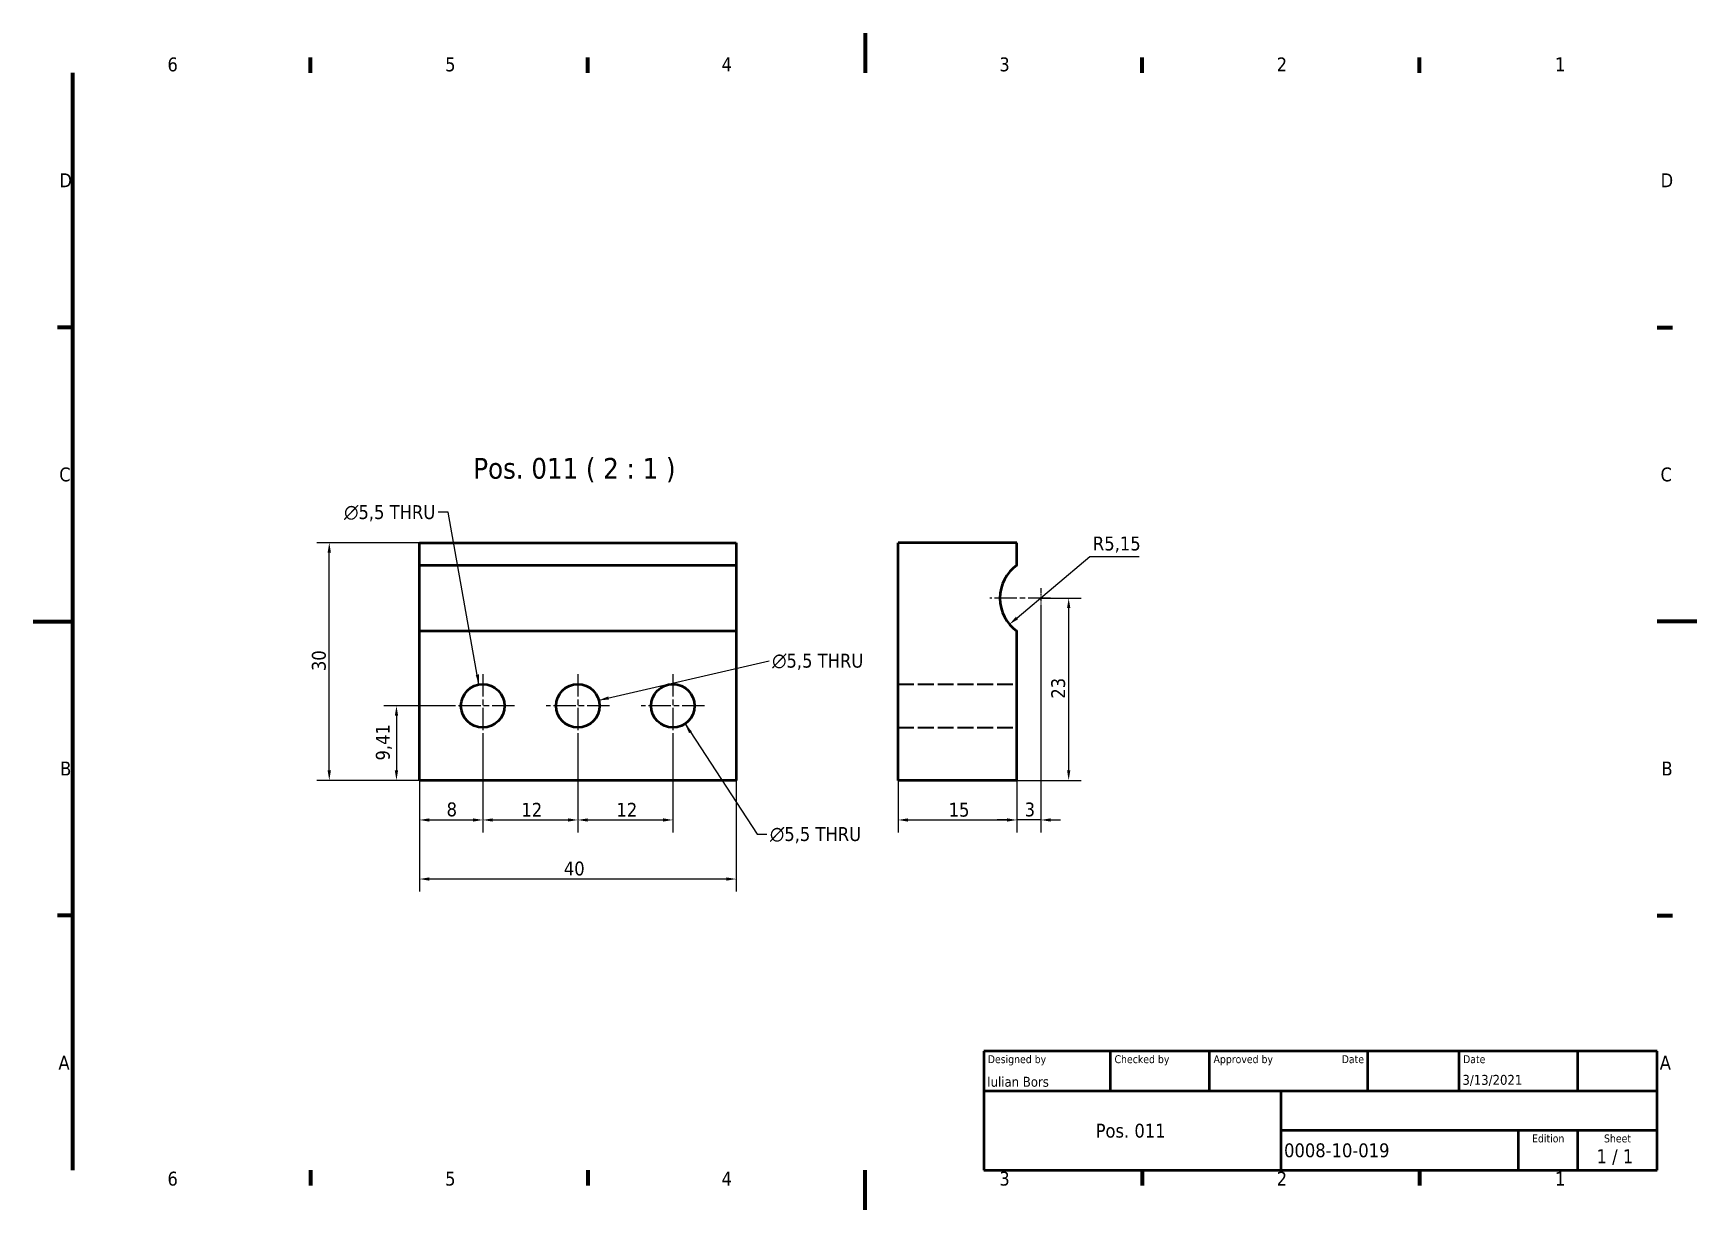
# Model space of a CAD drawing. Header units: millimetres. Extents: x 0 to 210, y 0 to 149.
import ezdxf
from ezdxf.enums import TextEntityAlignment as Align

# ---------------------------------------------------------------- set-up
doc = ezdxf.new("R2010")
doc.units = ezdxf.units.MM
doc.header["$LTSCALE"] = 0.5
doc.linetypes.add('CHAIN', pattern=[0.3543, 0.2362, -0.0295, 0.0591, -0.0295])
doc.linetypes.add('DASHED', pattern=[0.2068, 0.1655, -0.0413])
for name, color, linetype, lineweight in [('Border (ISO)', 7, 'Continuous', 70), ('Center Mark (ISO)', 7, 'Continuous', 25), ('Dimension (ISO)', 7, 'Continuous', 25), ('Hidden (ISO)', 7, 'DASHED', 35), ('Symbol (ISO)', 7, 'Continuous', 25), ('Title (ISO)', 7, 'Continuous', 50), ('Visible (ISO)', 7, 'Continuous', 50)]:
    doc.layers.add(name, color=color, linetype=linetype, lineweight=lineweight)
doc.styles.add('Note Text (ISO)', font='tahoma.ttf')
doc.styles.add('Text Style39', font='tahoma.ttf')
doc.styles.add('Text Style41', font='tahoma.ttf')
doc.styles.add('Text Style60', font='tahoma.ttf')
doc.dimstyles.new('Default - Method 1b (ISO)', dxfattribs={"dimscale": 0.5, "dimtxt": 3.5, "dimasz": 2.5, "dimexe": 3.175, "dimexo": 0, "dimgap": 0.762, "dimtad": 1, "dimtoh": 1, "dimrnd": 1e-08, "dimtxsty": 'Note Text (ISO)', "dimcen": 0.09, "dimdle": 10, "dimclrd": 256, "dimclre": 256, "dimclrt": 256, "dimazin": 2, "dimtfac": 1, "dimtmove": 0, "dimatfit": 3, "dimfxl": 0, "dimtolj": 1, "dimlwd": -1, "dimlwe": -1, "dimarcsym": 0})
doc.dimstyles.new('Default - Method 1b (ISO)$7', dxfattribs={"dimscale": 0.5, "dimtxt": 3.5, "dimasz": 2.5, "dimexe": 3.175, "dimexo": 0, "dimgap": 0.762, "dimtad": 1, "dimtoh": 1, "dimrnd": 1e-08, "dimtxsty": 'Note Text (ISO)', "dimcen": 0.09, "dimdle": 10, "dimclrd": 256, "dimclre": 256, "dimclrt": 256, "dimazin": 2, "dimtfac": 1, "dimtmove": 0, "dimatfit": 3, "dimfxl": 0, "dimtolj": 1, "dimlwd": -1, "dimlwe": -1, "dimarcsym": 0})

# ---------------------------------------------------------------- blocks, each defined once
blk = doc.blocks.new('Borders Default Border')
at = {"layer": 'Border (ISO)'}
for p, q in [((70, 287), (70, 290.9)), ((140, 287), (140, 290.9)), ((280, 287), (280, 290.9)), ((350, 287), (350, 290.9)), ((10, 222.75), (6.1, 222.75)), ((410, 222.75), (413.9, 222.75)), ((10, 74.25), (6.1, 74.25)), ((410, 74.25), (413.9, 74.25)), ((70, 10), (70, 6.1)), ((140, 10), (140, 6.1)), ((280, 10), (280, 6.1)), ((350, 10), (350, 6.1))]:
    blk.add_line(p, q, dxfattribs=at)
at = {"layer": 'Border (ISO)', "flags": 128}
for points in [[(210, 297), (210, 287)], [(10, 10), (10, 287)], [(0, 148.5), (10, 148.5)], [(420, 148.5), (410, 148.5)], [(210, 0), (210, 10)]]:
    blk.add_lwpolyline(points, dxfattribs=at)
at = {"layer": 'Border (ISO)', "char_height": 3.5, "attachment_point": 7, "style": 'Note Text (ISO)'}
for s, insert in [('6', (33.88, 287.33)), ('5', (103.98, 287.33)), ('4', (173.78, 287.4)), ('3', (243.91, 287.33)), ('2', (313.94, 287.4)), ('1', (384.21, 287.4)), ('D', (6.57, 258.13)), ('D', (410.87, 258.13)), ('C', (6.56, 183.81)), ('C', (410.86, 183.81)), ('B', (6.78, 109.63)), ('B', (411.08, 109.63)), ('A', (6.36, 35.38)), ('A', (410.66, 35.38)), ('6', (33.88, 6.03)), ('5', (103.98, 6.03)), ('4', (173.78, 6.1)), ('3', (243.91, 6.03)), ('2', (313.94, 6.1)), ('1', (384.21, 6.1))]:
    blk.add_mtext(s, dxfattribs=dict(at, insert=insert))
blk = doc.blocks.new('*D5')
at = {"layer": 'Defpoints', "color": 0}
for p in [(48.75, 54.2), (88.75, 54.2), (48.75, 41.74)]:
    blk.add_point(p, dxfattribs=at)
at = {"layer": 'Dimension (ISO)'}
for p, q in [((48.75, 54.2), (48.75, 40.16)), ((88.75, 54.2), (88.75, 40.16)), ((87.5, 41.74), (50, 41.74))]:
    blk.add_line(p, q, dxfattribs=at)
for points in [[(50, 41.95), (50, 41.54), (48.75, 41.74)], [(87.5, 41.95), (87.5, 41.54), (88.75, 41.74)]]:
    blk.add_solid(points, dxfattribs=at)
at = {"layer": 'Dimension (ISO)', "insert": (66.98, 43.95), "char_height": 1.75, "attachment_point": 1, "style": 'Note Text (ISO)'}
blk.add_mtext('\\A1;40', dxfattribs=at)
blk = doc.blocks.new('*D6')
at = {"layer": 'Defpoints', "color": 0}
for p in [(37.37, 84.2), (48.75, 84.2), (48.75, 54.2)]:
    blk.add_point(p, dxfattribs=at)
at = {"layer": 'Dimension (ISO)'}
for p, q in [((48.75, 84.2), (35.79, 84.2)), ((37.37, 55.45), (37.37, 82.95)), ((48.75, 54.2), (35.79, 54.2))]:
    blk.add_line(p, q, dxfattribs=at)
for points in [[(37.16, 82.95), (37.58, 82.95), (37.37, 84.2)], [(37.16, 55.45), (37.58, 55.45), (37.37, 54.2)]]:
    blk.add_solid(points, dxfattribs=at)
at = {"layer": 'Dimension (ISO)', "insert": (35.17, 67.99), "char_height": 1.75, "attachment_point": 1, "rotation": 90, "style": 'Note Text (ISO)'}
blk.add_mtext('\\A1;30', dxfattribs=at)
blk = doc.blocks.new('*D7')
at = {"layer": 'Defpoints', "color": 0}
for p in [(56.75, 59.6), (48.75, 54.2), (56.75, 49.2)]:
    blk.add_point(p, dxfattribs=at)
at = {"layer": 'Dimension (ISO)'}
for p, q in [((56.75, 59.6), (56.75, 47.61)), ((48.75, 54.2), (48.75, 47.61)), ((50, 49.2), (55.5, 49.2))]:
    blk.add_line(p, q, dxfattribs=at)
for points in [[(50, 49.4), (50, 48.99), (48.75, 49.2)], [(55.5, 49.4), (55.5, 48.99), (56.75, 49.2)]]:
    blk.add_solid(points, dxfattribs=at)
at = {"layer": 'Dimension (ISO)', "insert": (52.18, 51.41), "char_height": 1.75, "attachment_point": 1, "style": 'Note Text (ISO)'}
blk.add_mtext('\\A1;8', dxfattribs=at)
blk = doc.blocks.new('*D8')
at = {"layer": 'Defpoints', "color": 0}
for p in [(56.75, 59.6), (68.75, 59.6), (68.75, 49.2)]:
    blk.add_point(p, dxfattribs=at)
at = {"layer": 'Dimension (ISO)'}
for p, q in [((56.75, 59.6), (56.75, 47.61)), ((68.75, 59.6), (68.75, 47.61)), ((58, 49.2), (67.5, 49.2))]:
    blk.add_line(p, q, dxfattribs=at)
for points in [[(58, 49.4), (58, 48.99), (56.75, 49.2)], [(67.5, 49.4), (67.5, 48.99), (68.75, 49.2)]]:
    blk.add_solid(points, dxfattribs=at)
at = {"layer": 'Dimension (ISO)', "insert": (61.62, 51.36), "char_height": 1.75, "attachment_point": 1, "style": 'Note Text (ISO)'}
blk.add_mtext('\\A1;12', dxfattribs=at)
blk = doc.blocks.new('*D9')
at = {"layer": 'Defpoints', "color": 0}
for p in [(68.75, 59.6), (80.75, 59.6), (80.75, 49.2)]:
    blk.add_point(p, dxfattribs=at)
at = {"layer": 'Dimension (ISO)'}
for p, q in [((68.75, 59.6), (68.75, 47.61)), ((80.75, 59.6), (80.75, 47.61)), ((70, 49.2), (79.5, 49.2))]:
    blk.add_line(p, q, dxfattribs=at)
for points in [[(70, 49.4), (70, 48.99), (68.75, 49.2)], [(79.5, 49.4), (79.5, 48.99), (80.75, 49.2)]]:
    blk.add_solid(points, dxfattribs=at)
at = {"layer": 'Dimension (ISO)', "insert": (73.62, 51.36), "char_height": 1.75, "attachment_point": 1, "style": 'Note Text (ISO)'}
blk.add_mtext('\\A1;12', dxfattribs=at)
blk = doc.blocks.new('*D10')
at = {"layer": 'Defpoints', "color": 0}
for p in [(52.75, 63.6), (45.85, 54.2), (48.75, 54.2)]:
    blk.add_point(p, dxfattribs=at)
at = {"layer": 'Dimension (ISO)'}
for p, q in [((52.75, 63.6), (44.26, 63.6)), ((45.85, 62.35), (45.85, 55.45)), ((48.75, 54.2), (44.26, 54.2))]:
    blk.add_line(p, q, dxfattribs=at)
for points in [[(45.64, 62.35), (46.06, 62.35), (45.85, 63.6)], [(45.64, 55.45), (46.06, 55.45), (45.85, 54.2)]]:
    blk.add_solid(points, dxfattribs=at)
at = {"layer": 'Dimension (ISO)', "insert": (43.25, 56.7), "char_height": 1.75, "attachment_point": 1, "rotation": 90, "style": 'Note Text (ISO)'}
blk.add_mtext('\\A1;9,41', dxfattribs=at)
blk = doc.blocks.new('*D11')
at = {"layer": 'Defpoints', "color": 0}
for p in [(127.18, 75.95), (124.18, 54.2), (124.18, 49.2)]:
    blk.add_point(p, dxfattribs=at)
at = {"layer": 'Dimension (ISO)'}
for p, q in [((127.18, 75.95), (127.18, 47.61)), ((124.18, 54.2), (124.18, 47.61)), ((122.93, 49.2), (121.68, 49.2)), ((127.18, 49.2), (124.18, 49.2)), ((128.43, 49.2), (129.68, 49.2))]:
    blk.add_line(p, q, dxfattribs=at)
for points in [[(122.93, 49.4), (122.93, 48.99), (124.18, 49.2)], [(128.43, 49.4), (128.43, 48.99), (127.18, 49.2)]]:
    blk.add_solid(points, dxfattribs=at)
at = {"layer": 'Dimension (ISO)', "insert": (125.15, 51.4), "char_height": 1.75, "attachment_point": 1, "style": 'Note Text (ISO)'}
blk.add_mtext('\\A1;3', dxfattribs=at)
blk = doc.blocks.new('*D12')
at = {"layer": 'Defpoints', "color": 0}
for p in [(109.18, 54.2), (124.18, 54.2), (124.18, 49.2)]:
    blk.add_point(p, dxfattribs=at)
at = {"layer": 'Dimension (ISO)'}
for p, q in [((109.18, 54.2), (109.18, 47.61)), ((124.18, 54.2), (124.18, 47.61)), ((110.43, 49.2), (122.93, 49.2))]:
    blk.add_line(p, q, dxfattribs=at)
for points in [[(110.43, 49.4), (110.43, 48.99), (109.18, 49.2)], [(122.93, 49.4), (122.93, 48.99), (124.18, 49.2)]]:
    blk.add_solid(points, dxfattribs=at)
at = {"layer": 'Dimension (ISO)', "insert": (115.56, 51.37), "char_height": 1.75, "attachment_point": 1, "style": 'Note Text (ISO)'}
blk.add_mtext('\\A1;15', dxfattribs=at)
blk = doc.blocks.new('*D13')
at = {"layer": 'Defpoints', "color": 0}
for p in [(127.18, 77.2), (123.23, 73.89)]:
    blk.add_point(p, dxfattribs=at)
at = {"layer": 'Dimension (ISO)'}
for p, q in [((133.39, 82.4), (124.19, 74.69)), ((139.63, 82.4), (133.39, 82.4))]:
    blk.add_line(p, q, dxfattribs=at)
blk.add_solid([(124.05, 74.85), (124.32, 74.53), (123.23, 73.89)], dxfattribs=at)
at = {"layer": 'Dimension (ISO)', "insert": (133.77, 84.97), "char_height": 1.75, "attachment_point": 1, "style": 'Note Text (ISO)'}
blk.add_mtext('\\A1;R5,15', dxfattribs=at)
blk = doc.blocks.new('*D14')
at = {"layer": 'Defpoints', "color": 0}
for p in [(127.18, 77.2), (124.18, 54.2), (130.71, 54.2)]:
    blk.add_point(p, dxfattribs=at)
at = {"layer": 'Dimension (ISO)'}
for p, q in [((127.18, 77.2), (132.3, 77.2)), ((130.71, 75.95), (130.71, 55.45)), ((124.18, 54.2), (132.3, 54.2))]:
    blk.add_line(p, q, dxfattribs=at)
for points in [[(130.51, 75.95), (130.92, 75.95), (130.71, 77.2)], [(130.51, 55.45), (130.92, 55.45), (130.71, 54.2)]]:
    blk.add_solid(points, dxfattribs=at)
at = {"layer": 'Dimension (ISO)', "insert": (128.51, 64.51), "char_height": 1.75, "attachment_point": 1, "rotation": 90, "style": 'Note Text (ISO)'}
blk.add_mtext('\\A1;23', dxfattribs=at)
blk = doc.blocks.new('Title Blocks I.A.B')
at = {"layer": 'Title (ISO)'}
for p, q in [((270.07, 130), (100.07, 130)), ((100.07, 130), (100.07, 100)), ((132.07, 120), (132.07, 130)), ((157.07, 120), (157.07, 130)), ((197.07, 120), (197.07, 130)), ((220.07, 120), (220.07, 130)), ((250.07, 120), (250.07, 130)), ((270.07, 100), (270.07, 130)), ((100.07, 120), (270.07, 120)), ((175.07, 120), (175.07, 100)), ((270.07, 110), (175.07, 110)), ((235.07, 100), (235.07, 110)), ((250.07, 100), (250.07, 110)), ((100.07, 100), (270.07, 100))]:
    blk.add_line(p, q, dxfattribs=at)
at = {"layer": 'Title (ISO)', "style": 'Text Style41'}
for s, p in [('Designed by', (101.07, 129)), ('Checked by', (133.07, 129)), ('Approved by', (158.07, 129)), ('Date', (221.07, 129))]:
    blk.add_text(s, height=2, dxfattribs=at).set_placement(p, align=Align.TOP_LEFT)
blk.add_text('Date', height=2, dxfattribs=at).set_placement((196.07, 129), align=Align.TOP_RIGHT)
for s, p in [('Edition', (242.57, 109)), ('Sheet', (260.07, 109))]:
    blk.add_text(s, height=2, dxfattribs=at).set_placement(p, align=Align.TOP_CENTER)
at = {"layer": 'Title (ISO)', "style": 'Note Text (ISO)'}
blk.add_text('1 / 1 ', height=3.5, dxfattribs=at).set_placement((260.07, 103.5), align=Align.MIDDLE_CENTER)
at = {"layer": 'Title (ISO)'}
for tag, p, height, style in [('AUTHOR_001', (100.92, 121.05), 2.5, 'Text Style39'), ('CREATION_DATE_001', (220.91, 121.54), 2.5, 'Text Style39'), ('COMPANY_001', (128.3, 108.21), 3.5, 'Note Text (ISO)'), ('PART_NUMBER_001', (175.88, 103.25), 3.5, 'Note Text (ISO)')]:
    blk.add_attdef(tag, p, '', height=height, dxfattribs=dict(at, style=style))
at = {"layer": 'Title (ISO)', "style": 'Text Style39'}
for tag, p in [('CHECKED_BY', (133.07, 121)), ('ENG_APPROVED_BY', (158.07, 121))]:
    blk.add_attdef(tag, text='', height=2.5, dxfattribs=at).set_placement(p, align=Align.BOTTOM_LEFT)
blk.add_attdef('ENG_APPROVAL_DATE', text='', height=2.5, dxfattribs=at).set_placement((196.07, 121), align=Align.BOTTOM_RIGHT)
at = {"layer": 'Title (ISO)', "style": 'Note Text (ISO)'}
for tag, p in [('TITLE', (222.57, 115)), ('REVISION_NUMBER', (242.57, 103.5))]:
    blk.add_attdef(tag, text='', height=3.5, dxfattribs=at).set_placement(p, align=Align.MIDDLE_CENTER)

msp = doc.modelspace()

# ---------------------------------------------------------------- linework, layer by layer
at = {"layer": 'Center Mark (ISO)', "linetype": 'CHAIN', "ltscale": 5.555937}
msp.add_line((127.178, 78.445), (127.178, 75.945), dxfattribs=at)
at = {"layer": 'Center Mark (ISO)', "linetype": 'CHAIN', "ltscale": 23.990969}
for p, q in [((128.428, 77.195), (120.778, 77.195)), ((56.746, 67.602), (56.746, 59.602)), ((68.746, 67.602), (68.746, 59.602)), ((80.746, 67.602), (80.746, 59.602)), ((60.746, 63.602), (52.746, 63.602)), ((72.746, 63.602), (64.746, 63.602)), ((84.746, 63.602), (76.746, 63.602))]:
    msp.add_line(p, q, dxfattribs=at)
at = {"layer": 'Hidden (ISO)', "ltscale": 24.17795}
for p, q in [((109.178, 66.352), (124.178, 66.352)), ((109.178, 60.852), (124.178, 60.852))]:
    msp.add_line(p, q, dxfattribs=at)
at = {"layer": 'Visible (ISO)'}
for p, q in [((48.746, 84.195), (88.746, 84.195)), ((48.746, 81.381), (48.746, 84.195)), ((88.746, 84.195), (88.746, 81.381)), ((124.178, 84.195), (109.178, 84.195)), ((109.178, 54.195), (109.178, 84.195)), ((124.178, 81.381), (124.178, 84.195)), ((48.746, 81.381), (88.746, 81.381)), ((48.746, 73.009), (48.746, 81.381)), ((88.746, 81.381), (88.746, 73.009)), ((88.746, 73.009), (48.746, 73.009)), ((48.746, 54.195), (48.746, 73.009)), ((88.746, 73.009), (88.746, 54.195)), ((124.178, 54.195), (124.178, 73.009)), ((88.746, 54.195), (48.746, 54.195)), ((124.178, 54.195), (109.178, 54.195))]:
    msp.add_line(p, q, dxfattribs=at)
for centre in [(56.746, 63.602), (68.746, 63.602), (80.746, 63.602)]:
    msp.add_circle(centre, 2.75, dxfattribs=at)
msp.add_arc((127.178, 77.195), 5.15, 125.62828, 234.37172, dxfattribs=at)

# ---------------------------------------------------------------- block references
at = {"xscale": 0.5, "yscale": 0.5, "zscale": 0.5}
msp.add_blockref('Borders Default Border', (0, 0), dxfattribs=at)
msp.add_blockref('Title Blocks I.A.B', (69.964, -45), dxfattribs=at).add_auto_attribs({'PART_NUMBER_001': '0008-10-019', 'COMPANY_001': 'Pos. 011', 'AUTHOR_001': 'Iulian Bors', 'CREATION_DATE_001': '3/13/2021'})

# ---------------------------------------------------------------- texts
at = {"layer": 'Symbol (ISO)', "insert": (55.554, 91.803), "char_height": 2.62, "attachment_point": 7, "style": 'Text Style60'}
msp.add_mtext('Pos. 011 ( 2 : 1 )', dxfattribs=at)
at = {"layer": 'Symbol (ISO)', "char_height": 1.75, "width": 12.29213, "line_spacing_factor": 0.6125, "style": 'Note Text (ISO)'}
for insert, attachment_point in [((50.751, 88.935), 3), ((93.273, 70.178), 1), ((92.997, 48.296), 1)]:
    msp.add_mtext('\\fAIGDT|b0|i0;\\H1.7500;n\\fTahoma|b0|i0;\\H1.7500;5,5 THRU', dxfattribs=dict(at, insert=insert, attachment_point=attachment_point))

# ---------------------------------------------------------------- dimensions: what is measured, and where the dimension line sits
at = {"layer": 'Dimension (ISO)'}
for base, p1, p2, angle, picture, middle in [((37.373, 84.195), (48.746, 54.195), (48.746, 84.195), 270, '*D6', (37.373, 69.195)), ((130.715, 54.195), (127.178, 77.195), (124.178, 54.195), 90, '*D14', (130.715, 65.695)), ((45.851, 54.195), (52.746, 63.602), (48.746, 54.195), 90, '*D10', (45.851, 58.899)), ((68.746, 49.195), (56.746, 59.602), (68.746, 59.602), 180, '*D8', (62.746, 49.195)), ((80.746, 49.195), (68.746, 59.602), (80.746, 59.602), 180, '*D9', (74.746, 49.195)), ((48.746, 41.744), (88.746, 54.195), (48.746, 54.195), 180, '*D5', (68.224, 41.744))]:
    dim = msp.add_linear_dim(base=base, p1=p1, p2=p2, angle=angle, dimstyle='Default - Method 1b (ISO)', override={"dimgap": 0.762, "dimtoh": 0, "dimdec": 2, "dimtol": 0, "dimlim": 0, "dimtp": 0, "dimtm": 0, "dimtdec": 2, "dimtofl": 0, "dimatfit": 1}, dxfattribs=at)
    dim.commit()
    dim.dimension.update_dxf_attribs({"geometry": picture, "text_midpoint": middle, "dimtype": 160})
dim = msp.add_radius_dim(center=(127.178, 77.195), mpoint=(123.23, 73.888), dimstyle='Default - Method 1b (ISO)', override={"dimgap": 0.762, "dimtih": 1, "dimdec": 2, "dimlfac": 1, "dimcen": 0, "dimtol": 0, "dimlim": 0, "dimtp": 0, "dimtm": 0, "dimtdec": 2, "dimtofl": 0}, dxfattribs=at)
dim.commit()
dim.dimension.update_dxf_attribs({"geometry": '*D13', "text_midpoint": (136.703, 82.402), "dimtype": 164})
for base, p1, p2, override, picture, middle in [((124.178, 49.195), (127.178, 75.945), (124.178, 54.195), {"dimgap": 0.762, "dimtoh": 0, "dimdec": 2, "dimtol": 0, "dimlim": 0, "dimtp": 0, "dimtm": 0, "dimtdec": 2, "dimtofl": 1, "dimatfit": 1}, '*D11', (125.678, 49.195)), ((56.746, 49.195), (48.746, 54.195), (56.746, 59.602), {"dimgap": 0.762, "dimtoh": 0, "dimdec": 2, "dimtol": 0, "dimlim": 0, "dimtp": 0, "dimtm": 0, "dimtdec": 2, "dimtofl": 0, "dimatfit": 1}, '*D7', (52.746, 49.195)), ((124.178, 49.195), (109.178, 54.195), (124.178, 54.195), {"dimgap": 0.762, "dimtoh": 0, "dimdec": 2, "dimtol": 0, "dimlim": 0, "dimtp": 0, "dimtm": 0, "dimtdec": 2, "dimtofl": 0, "dimatfit": 1}, '*D12', (116.678, 49.195))]:
    dim = msp.add_linear_dim(base=base, p1=p1, p2=p2, dimstyle='Default - Method 1b (ISO)', override=override, dxfattribs=at)
    dim.commit()
    dim.dimension.update_dxf_attribs({"geometry": picture, "text_midpoint": middle, "dimtype": 160})

# ---------------------------------------------------------------- leaders
at = {"layer": 'Symbol (ISO)', "annotation_type": 0, "has_hookline": 1, "text_width": 11.946}
for points, hookline_direction in [([(56.27, 66.311), (52.382, 88.06), (51.132, 88.06)], 1), ([(71.405, 64.308), (92.892, 69.303)], 0), ([(82.28, 61.32), (91.366, 47.421), (92.616, 47.421)], 0)]:
    msp.add_leader(points, dimstyle='Default - Method 1b (ISO)$7', override={"dimtad": 0}, dxfattribs=dict(at, hookline_direction=hookline_direction))

doc.saveas('drawing.dxf')
